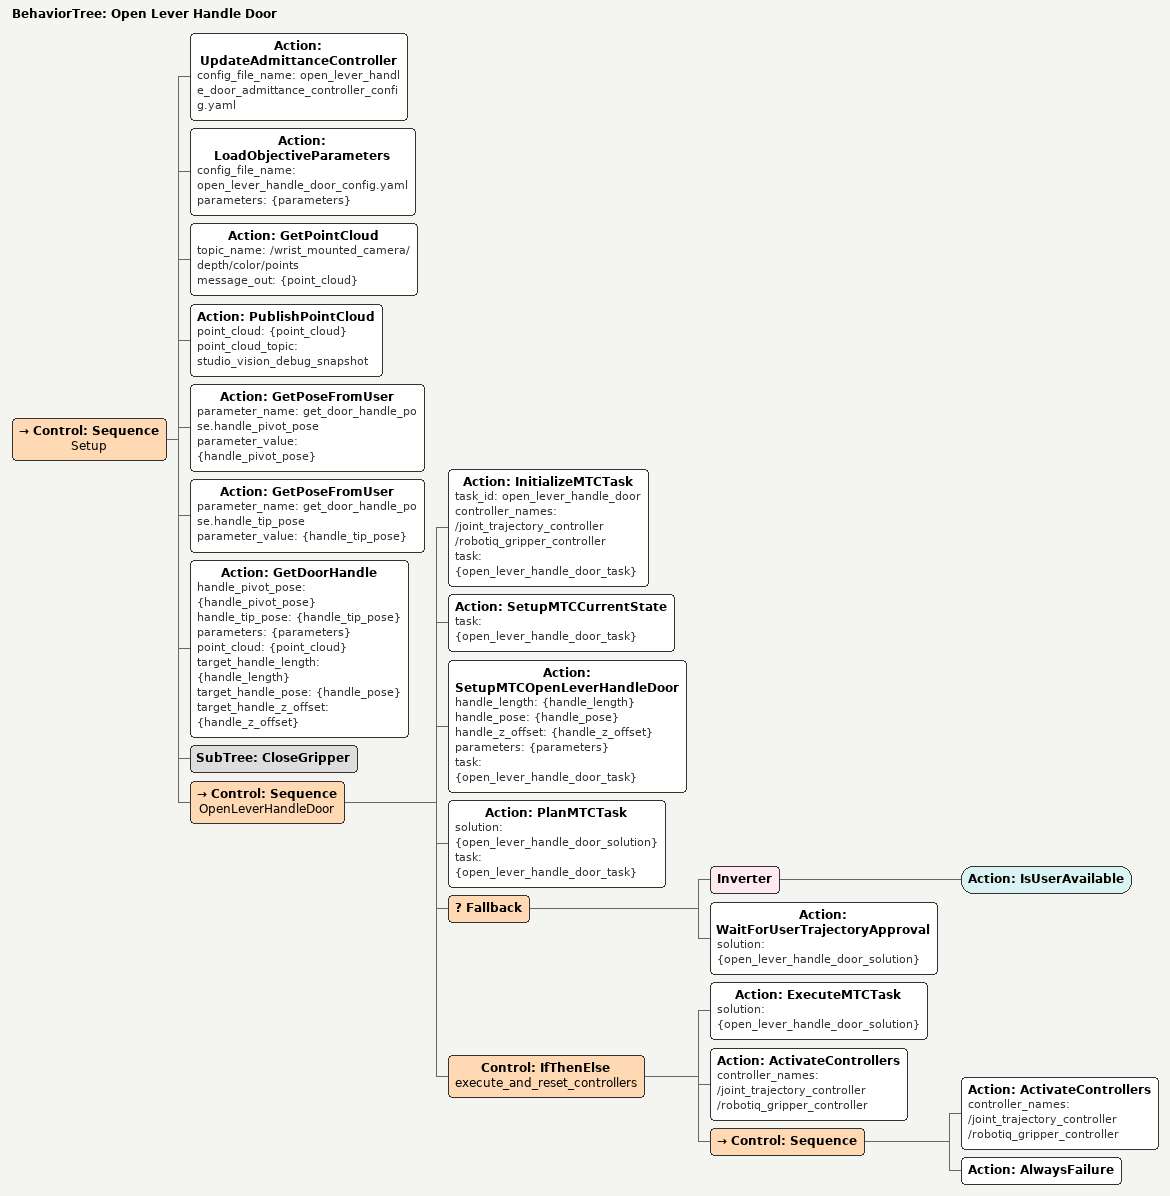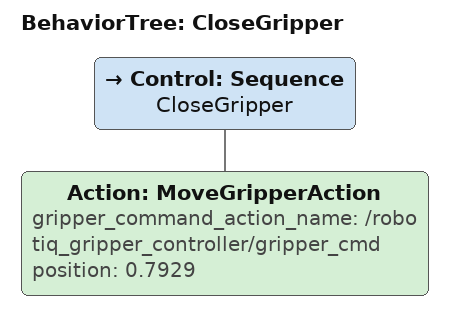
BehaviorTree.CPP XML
<?xml version="1.0"?>
<root BTCPP_format="4" main_tree_to_execute="Open Lever Handle Door">
    <BehaviorTree ID="Open Lever Handle Door"
        _description="Open a lever handle door by turning the handle and pushing the door">
        <Control ID="Sequence" name="Setup">
            <!-- Set admittance control parameters at the start of the Objective -->
            <Action ID="UpdateAdmittanceController"
                config_file_name="open_lever_handle_door_admittance_controller_config.yaml" />
            <Action ID="LoadObjectiveParameters"
                 config_file_name="open_lever_handle_door_config.yaml" parameters="{parameters}" />
            <Action ID="GetPointCloud" topic_name="/wrist_mounted_camera/depth/color/points" message_out="{point_cloud}" />
            <Action ID="PublishPointCloud" point_cloud="{point_cloud}"
                point_cloud_topic="studio_vision_debug_snapshot" />
            <Action ID="GetPoseFromUser" parameter_name="get_door_handle_pose.handle_pivot_pose" parameter_value="{handle_pivot_pose}" />
            <Action ID="GetPoseFromUser" parameter_name="get_door_handle_pose.handle_tip_pose" parameter_value="{handle_tip_pose}" />
            <Action ID="GetDoorHandle" handle_pivot_pose="{handle_pivot_pose}"
                handle_tip_pose="{handle_tip_pose}" parameters="{parameters}"
                point_cloud="{point_cloud}" target_handle_length="{handle_length}"
                target_handle_pose="{handle_pose}" target_handle_z_offset="{handle_z_offset}" />
            <SubTree ID="CloseGripper" />
            <Control ID="Sequence" name="OpenLeverHandleDoor">
                <Action ID="InitializeMTCTask"
                    task_id="open_lever_handle_door"
                    controller_names="/joint_trajectory_controller /robotiq_gripper_controller"
                    task="{open_lever_handle_door_task}" />
                <Action ID="SetupMTCCurrentState" task="{open_lever_handle_door_task}" />
                <Action ID="SetupMTCOpenLeverHandleDoor" handle_length="{handle_length}"
                    handle_pose="{handle_pose}" handle_z_offset="{handle_z_offset}"
                    parameters="{parameters}" task="{open_lever_handle_door_task}" />
                <Action ID="PlanMTCTask" solution="{open_lever_handle_door_solution}"
                    task="{open_lever_handle_door_task}" />
                <Fallback>
                    <Inverter>
                        <Action ID="IsUserAvailable" />
                    </Inverter>
                    <Action ID="WaitForUserTrajectoryApproval"
                        solution="{open_lever_handle_door_solution}" />
                </Fallback>
                <!-- Whether task execution succeeds or fails, reset the controllers to disable admittance control. -->
                <Control ID="IfThenElse" name="execute_and_reset_controllers">
                    <!-- IF task execution succeeds -->
                    <Action ID="ExecuteMTCTask" solution="{open_lever_handle_door_solution}" />
                    <!-- THEN reset the controllers -->
                    <Action ID="ActivateControllers" controller_names="/joint_trajectory_controller /robotiq_gripper_controller" />
                    <!-- ELSE reset the controllers and return failure -->
                    <Control ID="Sequence">
                        <Action ID="ActivateControllers" controller_names="/joint_trajectory_controller /robotiq_gripper_controller" />
                        <Action ID="AlwaysFailure" />
                    </Control>
                </Control>
            </Control>
        </Control>
    </BehaviorTree>
    <BehaviorTree ID="CloseGripper">
        <Control ID="Sequence" name="CloseGripper">
            <Action ID="MoveGripperAction"
                gripper_command_action_name="/robotiq_gripper_controller/gripper_cmd"
                position="0.7929" />
        </Control>
    </BehaviorTree>
</root>
